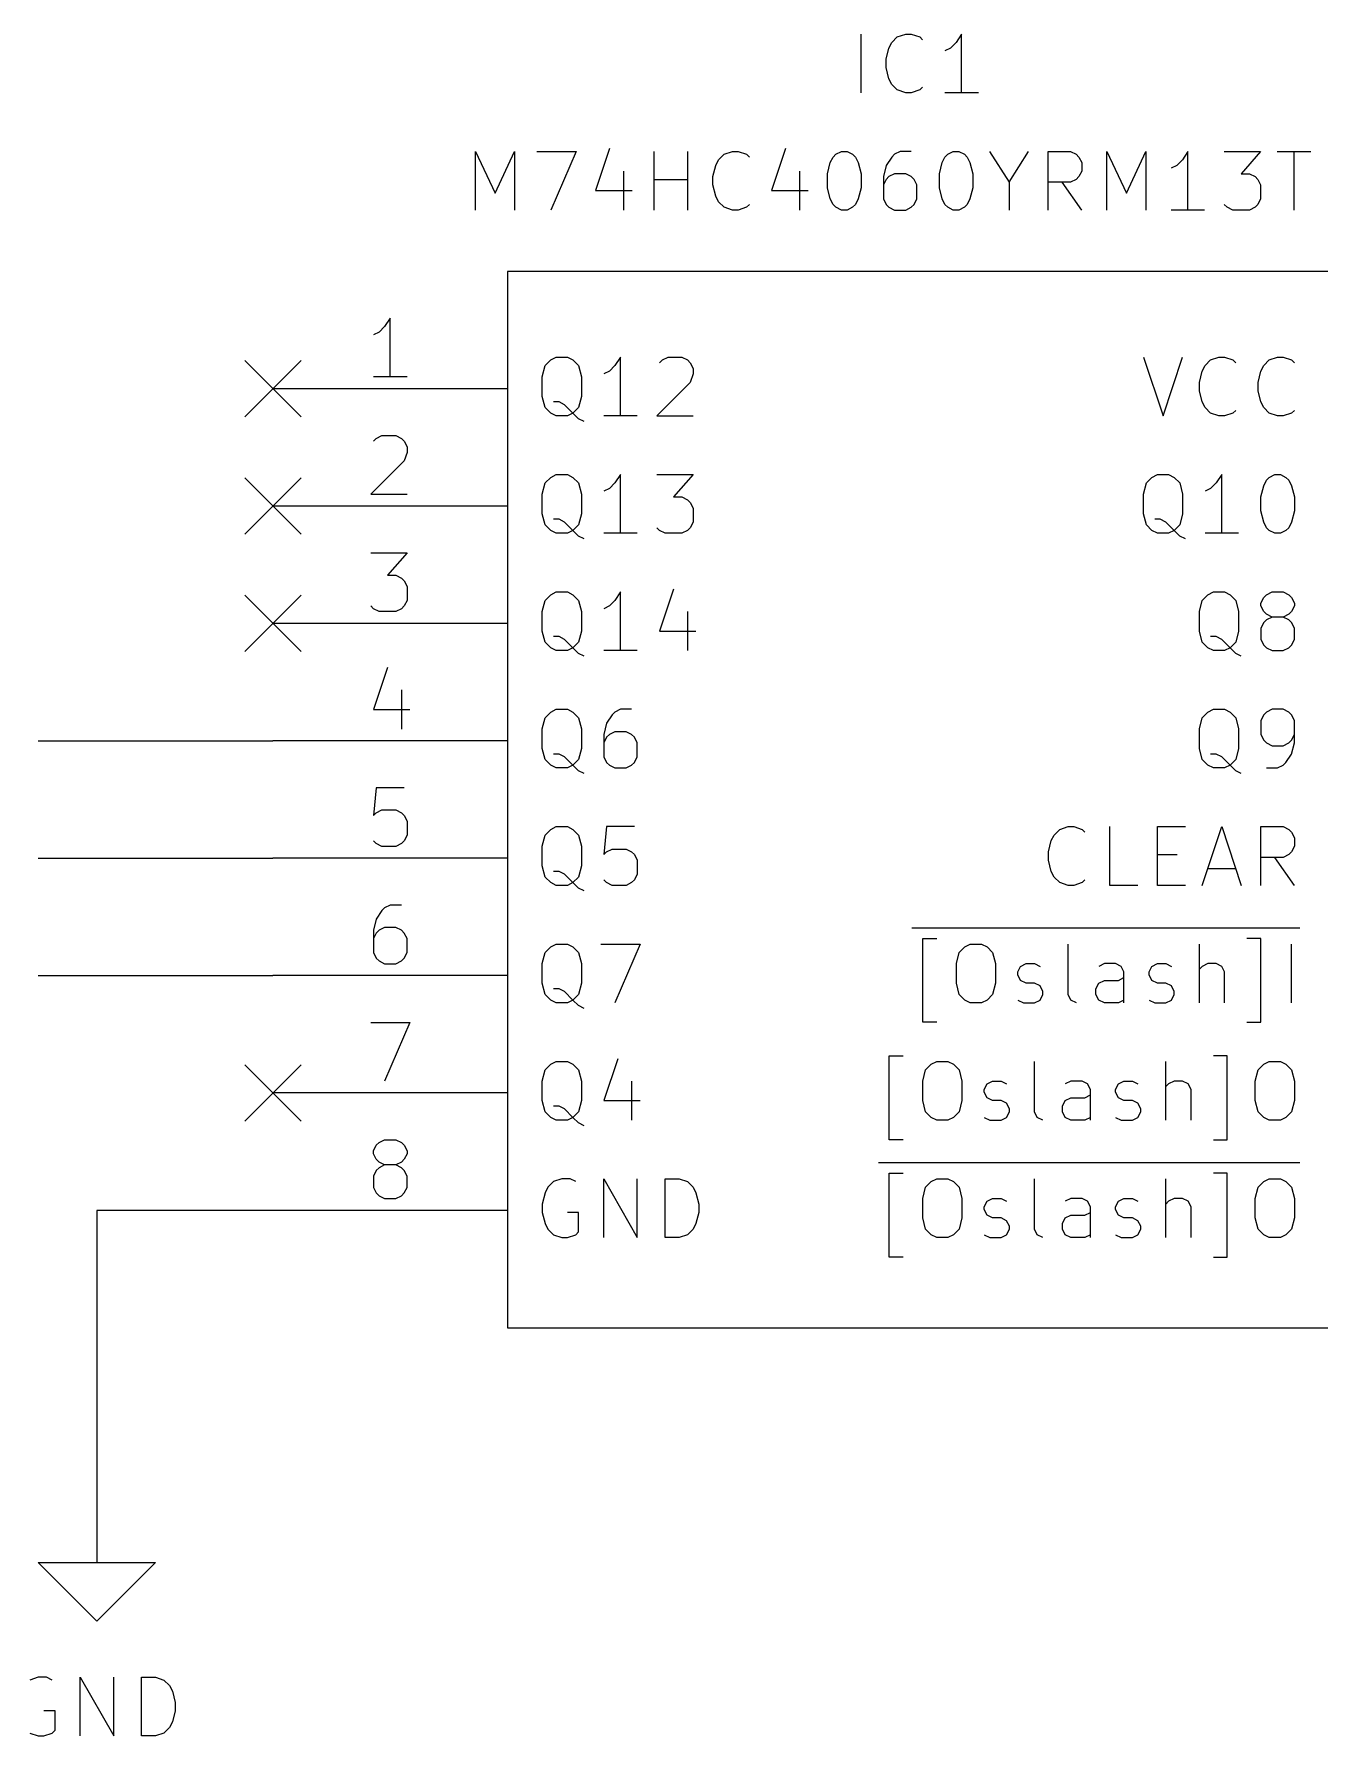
# Model space of a CAD drawing. Extents: x 0.4 to 11.3, y -7.9 to -0.4.
# Drawn here: x 7.696 to 8.792, y -4.698 to -3.248 of the extents above; entities that cross this region are included whole.
import ezdxf

# ---------------------------------------------------------------- set-up
doc = ezdxf.new("R2010")
doc.units = 0
doc.header["$MEASUREMENT"] = 0
for name, color, linetype in [('BLUE2', 5, 'CONTINUOUS'), ('CYAN2', 4, 'CONTINUOUS'), ('GREEN3', 91, 'CONTINUOUS'), ('LYELLOW', 51, 'CONTINUOUS'), ('RED2', 1, 'CONTINUOUS'), ('RED3', 11, 'CONTINUOUS')]:
    doc.layers.add(name, color=color, linetype=linetype)

msp = doc.modelspace()

# ---------------------------------------------------------------- linework, layer by layer
at = {"layer": 'BLUE2', "linetype": 'CONTINUOUS'}
for p, q in [((7.876, -3.526), (7.924, -3.574)), ((7.924, -3.526), (7.876, -3.574)), ((7.876, -3.626), (7.924, -3.674)), ((7.924, -3.626), (7.876, -3.674)), ((7.876, -3.726), (7.924, -3.774)), ((7.924, -3.726), (7.876, -3.774)), ((7.876, -4.126), (7.924, -4.174)), ((7.924, -4.126), (7.876, -4.174))]:
    msp.add_line(p, q, dxfattribs=at)
at = {"layer": 'CYAN2', "linetype": 'CONTINUOUS'}
for p, q in [((8.4012, -3.2978), (8.4012, -3.2478)), ((8.4321, -3.2502), (8.4393, -3.2478)), ((8.4393, -3.2478), (8.444, -3.2478)), ((8.444, -3.2478), (8.4512, -3.2502)), ((8.4869, -3.2478), (8.4821, -3.2549)), ((8.4869, -3.2978), (8.4869, -3.2478)), ((8.4226, -3.2692), (8.425, -3.2597)), ((8.425, -3.2597), (8.4274, -3.2549)), ((8.4274, -3.2549), (8.4321, -3.2502)), ((8.4512, -3.2502), (8.4536, -3.2526)), ((8.4774, -3.2597), (8.4726, -3.2621)), ((8.4821, -3.2549), (8.4774, -3.2597)), ((8.4226, -3.2764), (8.4226, -3.2692)), ((8.425, -3.2859), (8.4226, -3.2764)), ((8.4274, -3.2907), (8.425, -3.2859)), ((8.4321, -3.2954), (8.4274, -3.2907)), ((8.4393, -3.2978), (8.4321, -3.2954)), ((8.444, -3.2978), (8.4393, -3.2978)), ((8.4512, -3.2954), (8.444, -3.2978)), ((8.4536, -3.293), (8.4512, -3.2954)), ((8.5012, -3.2978), (8.4726, -3.2978)), ((8.0726, -3.3978), (8.0726, -3.3478)), ((8.0726, -3.3478), (8.0893, -3.3835)), ((8.0893, -3.3835), (8.106, -3.3478)), ((8.106, -3.3478), (8.106, -3.3978)), ((8.125, -3.3478), (8.1583, -3.3478)), ((8.1583, -3.3478), (8.1369, -3.3978)), ((8.1869, -3.3454), (8.175, -3.3811)), ((8.225, -3.3978), (8.225, -3.3478)), ((8.2536, -3.3978), (8.2536, -3.3478)), ((8.2845, -3.3502), (8.2917, -3.3478)), ((8.2917, -3.3478), (8.2964, -3.3478)), ((8.2964, -3.3478), (8.3036, -3.3502)), ((8.3369, -3.3454), (8.325, -3.3811)), ((8.3798, -3.3502), (8.3845, -3.3478)), ((8.3845, -3.3478), (8.3893, -3.3478)), ((8.3893, -3.3478), (8.394, -3.3502)), ((8.4345, -3.3478), (8.4298, -3.3502)), ((8.444, -3.3478), (8.4345, -3.3478)), ((8.475, -3.3502), (8.4798, -3.3478)), ((8.4798, -3.3478), (8.4845, -3.3478)), ((8.4845, -3.3478), (8.4893, -3.3502)), ((8.5107, -3.3478), (8.5274, -3.374)), ((8.5274, -3.374), (8.544, -3.3478)), ((8.5607, -3.3978), (8.5607, -3.3478)), ((8.5607, -3.3478), (8.5798, -3.3478)), ((8.5798, -3.3478), (8.5845, -3.3502)), ((8.6107, -3.3978), (8.6107, -3.3478)), ((8.6107, -3.3478), (8.6274, -3.3835)), ((8.6274, -3.3835), (8.644, -3.3478)), ((8.644, -3.3478), (8.644, -3.3978)), ((8.6798, -3.3478), (8.675, -3.3549)), ((8.6798, -3.3978), (8.6798, -3.3478)), ((8.7107, -3.3478), (8.7417, -3.3478)), ((8.7417, -3.3478), (8.725, -3.3669)), ((8.7559, -3.3478), (8.7845, -3.3478)), ((8.7702, -3.3978), (8.7702, -3.3478)), ((8.275, -3.3692), (8.2774, -3.3597)), ((8.2774, -3.3597), (8.2798, -3.3549)), ((8.2798, -3.3549), (8.2845, -3.3502)), ((8.3036, -3.3502), (8.306, -3.3526)), ((8.3726, -3.3669), (8.375, -3.3573)), ((8.375, -3.3573), (8.3774, -3.3526)), ((8.3774, -3.3526), (8.3798, -3.3502)), ((8.394, -3.3502), (8.3964, -3.3526)), ((8.3964, -3.3526), (8.3988, -3.3573)), ((8.3988, -3.3573), (8.4012, -3.3669)), ((8.4226, -3.3597), (8.4202, -3.3692)), ((8.4274, -3.3526), (8.4226, -3.3597)), ((8.4298, -3.3502), (8.4274, -3.3526)), ((8.4679, -3.3669), (8.4702, -3.3573)), ((8.4702, -3.3573), (8.4726, -3.3526)), ((8.4726, -3.3526), (8.475, -3.3502)), ((8.4893, -3.3502), (8.4917, -3.3526)), ((8.4917, -3.3526), (8.494, -3.3573)), ((8.494, -3.3573), (8.4964, -3.3669)), ((8.5845, -3.3502), (8.5869, -3.3526)), ((8.5869, -3.3526), (8.5893, -3.3573)), ((8.5893, -3.3573), (8.5893, -3.3645)), ((8.6702, -3.3597), (8.6655, -3.3621)), ((8.675, -3.3549), (8.6702, -3.3597)), ((8.1988, -3.3645), (8.1988, -3.3978)), ((8.225, -3.3716), (8.2536, -3.3716)), ((8.275, -3.3764), (8.275, -3.3692)), ((8.2774, -3.3859), (8.275, -3.3764)), ((8.3488, -3.3645), (8.3488, -3.3978)), ((8.3726, -3.3788), (8.3726, -3.3669)), ((8.4012, -3.3669), (8.4012, -3.3788)), ((8.4202, -3.3692), (8.4202, -3.3883)), ((8.4226, -3.3716), (8.4202, -3.3764)), ((8.425, -3.3692), (8.4226, -3.3716)), ((8.4298, -3.3669), (8.425, -3.3692)), ((8.4393, -3.3669), (8.4298, -3.3669)), ((8.444, -3.3692), (8.4393, -3.3669)), ((8.4464, -3.3716), (8.444, -3.3692)), ((8.4488, -3.3764), (8.4464, -3.3716)), ((8.4488, -3.3883), (8.4488, -3.3764)), ((8.4679, -3.3788), (8.4679, -3.3669)), ((8.4964, -3.3669), (8.4964, -3.3788)), ((8.5274, -3.374), (8.5274, -3.3978)), ((8.5798, -3.374), (8.5607, -3.374)), ((8.5893, -3.3978), (8.5726, -3.374)), ((8.5845, -3.3716), (8.5798, -3.374)), ((8.5869, -3.3692), (8.5845, -3.3716)), ((8.5893, -3.3645), (8.5869, -3.3692)), ((8.725, -3.3669), (8.7321, -3.3669)), ((8.7321, -3.3669), (8.7369, -3.3692)), ((8.7369, -3.3692), (8.7393, -3.3716)), ((8.7393, -3.3716), (8.7417, -3.3764)), ((8.7417, -3.3764), (8.7417, -3.3883)), ((8.175, -3.3811), (8.206, -3.3811)), ((8.2798, -3.3907), (8.2774, -3.3859)), ((8.2845, -3.3954), (8.2798, -3.3907)), ((8.325, -3.3811), (8.356, -3.3811)), ((8.375, -3.3883), (8.3726, -3.3788)), ((8.3774, -3.393), (8.375, -3.3883)), ((8.3988, -3.3883), (8.3964, -3.393)), ((8.4012, -3.3788), (8.3988, -3.3883)), ((8.4202, -3.3883), (8.4226, -3.393)), ((8.4464, -3.393), (8.4488, -3.3883)), ((8.4702, -3.3883), (8.4679, -3.3788)), ((8.4726, -3.393), (8.4702, -3.3883)), ((8.494, -3.3883), (8.4917, -3.393)), ((8.4964, -3.3788), (8.494, -3.3883)), ((8.7417, -3.3883), (8.7393, -3.393)), ((8.2917, -3.3978), (8.2845, -3.3954)), ((8.2964, -3.3978), (8.2917, -3.3978)), ((8.3036, -3.3954), (8.2964, -3.3978)), ((8.306, -3.393), (8.3036, -3.3954)), ((8.3798, -3.3954), (8.3774, -3.393)), ((8.3845, -3.3978), (8.3798, -3.3954)), ((8.3893, -3.3978), (8.3845, -3.3978)), ((8.394, -3.3954), (8.3893, -3.3978)), ((8.3964, -3.393), (8.394, -3.3954)), ((8.4226, -3.393), (8.425, -3.3954)), ((8.425, -3.3954), (8.4298, -3.3978)), ((8.4298, -3.3978), (8.4393, -3.3978)), ((8.4393, -3.3978), (8.444, -3.3954)), ((8.444, -3.3954), (8.4464, -3.393)), ((8.475, -3.3954), (8.4726, -3.393)), ((8.4798, -3.3978), (8.475, -3.3954)), ((8.4845, -3.3978), (8.4798, -3.3978)), ((8.4893, -3.3954), (8.4845, -3.3978)), ((8.4917, -3.393), (8.4893, -3.3954)), ((8.694, -3.3978), (8.6655, -3.3978)), ((8.7131, -3.3954), (8.7107, -3.393)), ((8.7179, -3.3978), (8.7131, -3.3954)), ((8.7321, -3.3978), (8.7179, -3.3978)), ((8.7369, -3.3954), (8.7321, -3.3978)), ((8.7393, -3.393), (8.7369, -3.3954)), ((8.1367, -3.5255), (8.1414, -3.5231)), ((8.1414, -3.5231), (8.1509, -3.5231)), ((8.1509, -3.5231), (8.1557, -3.5255)), ((8.1962, -3.5231), (8.1914, -3.5303)), ((8.1962, -3.5731), (8.1962, -3.5231)), ((8.2319, -3.5255), (8.2367, -3.5231)), ((8.2367, -3.5231), (8.2486, -3.5231)), ((8.2486, -3.5231), (8.2533, -3.5255)), ((8.6419, -3.5231), (8.6586, -3.5731)), ((8.6586, -3.5731), (8.6752, -3.5231)), ((8.699, -3.5255), (8.7062, -3.5231)), ((8.7062, -3.5231), (8.7109, -3.5231)), ((8.7109, -3.5231), (8.7181, -3.5255)), ((8.749, -3.5255), (8.7562, -3.5231)), ((8.7562, -3.5231), (8.7609, -3.5231)), ((8.7609, -3.5231), (8.7681, -3.5255)), ((8.1295, -3.5398), (8.1319, -3.5303)), ((8.1319, -3.5303), (8.1367, -3.5255)), ((8.1557, -3.5255), (8.1605, -3.5303)), ((8.1605, -3.5303), (8.1629, -3.5398)), ((8.1867, -3.535), (8.1819, -3.5374)), ((8.1914, -3.5303), (8.1867, -3.535)), ((8.2295, -3.5279), (8.2319, -3.5255)), ((8.2533, -3.5255), (8.2557, -3.5279)), ((8.2557, -3.5279), (8.2581, -3.5327)), ((8.2581, -3.5374), (8.2557, -3.5446)), ((8.2581, -3.5327), (8.2581, -3.5374)), ((8.6895, -3.5446), (8.6919, -3.535)), ((8.6919, -3.535), (8.6943, -3.5303)), ((8.6943, -3.5303), (8.699, -3.5255)), ((8.7181, -3.5255), (8.7205, -3.5279)), ((8.7395, -3.5446), (8.7419, -3.535)), ((8.7419, -3.535), (8.7443, -3.5303)), ((8.7443, -3.5303), (8.749, -3.5255)), ((8.7681, -3.5255), (8.7705, -3.5279)), ((8.1295, -3.5565), (8.1295, -3.5398)), ((8.1629, -3.5398), (8.1629, -3.5565)), ((8.2557, -3.5446), (8.2271, -3.5731)), ((8.6895, -3.5517), (8.6895, -3.5446)), ((8.6919, -3.5612), (8.6895, -3.5517)), ((8.7395, -3.5517), (8.7395, -3.5446)), ((8.7419, -3.5612), (8.7395, -3.5517)), ((8.1319, -3.566), (8.1295, -3.5565)), ((8.1367, -3.5708), (8.1319, -3.566)), ((8.1438, -3.5612), (8.139, -3.5612)), ((8.1486, -3.5636), (8.1438, -3.5612)), ((8.1557, -3.5708), (8.1486, -3.5636)), ((8.1605, -3.566), (8.1557, -3.5708)), ((8.1629, -3.5565), (8.1605, -3.566)), ((8.6943, -3.566), (8.6919, -3.5612)), ((8.699, -3.5708), (8.6943, -3.566)), ((8.7443, -3.566), (8.7419, -3.5612)), ((8.749, -3.5708), (8.7443, -3.566)), ((8.1414, -3.5731), (8.1367, -3.5708)), ((8.1509, -3.5731), (8.1414, -3.5731)), ((8.1557, -3.5708), (8.1509, -3.5731)), ((8.1605, -3.5755), (8.1557, -3.5708)), ((8.1652, -3.5779), (8.1605, -3.5755)), ((8.2105, -3.5731), (8.1819, -3.5731)), ((8.2271, -3.5731), (8.2581, -3.5731)), ((8.7062, -3.5731), (8.699, -3.5708)), ((8.7109, -3.5731), (8.7062, -3.5731)), ((8.7181, -3.5708), (8.7109, -3.5731)), ((8.7205, -3.5684), (8.7181, -3.5708)), ((8.7562, -3.5731), (8.749, -3.5708)), ((8.7609, -3.5731), (8.7562, -3.5731)), ((8.7681, -3.5708), (8.7609, -3.5731)), ((8.7705, -3.5684), (8.7681, -3.5708)), ((8.1367, -3.6255), (8.1414, -3.6231)), ((8.1414, -3.6231), (8.1509, -3.6231)), ((8.1509, -3.6231), (8.1557, -3.6255)), ((8.1962, -3.6231), (8.1914, -3.6303)), ((8.1962, -3.6731), (8.1962, -3.6231)), ((8.2271, -3.6231), (8.2581, -3.6231)), ((8.2581, -3.6231), (8.2414, -3.6422)), ((8.649, -3.6255), (8.6538, -3.6231)), ((8.6538, -3.6231), (8.6633, -3.6231)), ((8.6633, -3.6231), (8.6681, -3.6255)), ((8.7086, -3.6231), (8.7038, -3.6303)), ((8.7086, -3.6731), (8.7086, -3.6231)), ((8.749, -3.6255), (8.7538, -3.6231)), ((8.7538, -3.6231), (8.7586, -3.6231)), ((8.7586, -3.6231), (8.7633, -3.6255)), ((8.1295, -3.6398), (8.1319, -3.6303)), ((8.1319, -3.6303), (8.1367, -3.6255)), ((8.1557, -3.6255), (8.1605, -3.6303)), ((8.1605, -3.6303), (8.1629, -3.6398)), ((8.1867, -3.635), (8.1819, -3.6374)), ((8.1914, -3.6303), (8.1867, -3.635)), ((8.6419, -3.6398), (8.6443, -3.6303)), ((8.6443, -3.6303), (8.649, -3.6255)), ((8.6681, -3.6255), (8.6729, -3.6303)), ((8.6729, -3.6303), (8.6752, -3.6398)), ((8.699, -3.635), (8.6943, -3.6374)), ((8.7038, -3.6303), (8.699, -3.635)), ((8.7419, -3.6422), (8.7443, -3.6327)), ((8.7443, -3.6327), (8.7467, -3.6279)), ((8.7467, -3.6279), (8.749, -3.6255)), ((8.7633, -3.6255), (8.7657, -3.6279)), ((8.7657, -3.6279), (8.7681, -3.6327)), ((8.7681, -3.6327), (8.7705, -3.6422)), ((8.1295, -3.6565), (8.1295, -3.6398)), ((8.1629, -3.6398), (8.1629, -3.6565)), ((8.2414, -3.6422), (8.2486, -3.6422)), ((8.2486, -3.6422), (8.2533, -3.6446)), ((8.2533, -3.6446), (8.2557, -3.6469)), ((8.2557, -3.6469), (8.2581, -3.6517)), ((8.2581, -3.6517), (8.2581, -3.6636)), ((8.6419, -3.6565), (8.6419, -3.6398)), ((8.6752, -3.6398), (8.6752, -3.6565)), ((8.7419, -3.6541), (8.7419, -3.6422)), ((8.7705, -3.6422), (8.7705, -3.6541)), ((8.1319, -3.666), (8.1295, -3.6565)), ((8.1367, -3.6708), (8.1319, -3.666)), ((8.1438, -3.6612), (8.139, -3.6612)), ((8.1486, -3.6636), (8.1438, -3.6612)), ((8.1557, -3.6708), (8.1486, -3.6636)), ((8.1605, -3.666), (8.1557, -3.6708)), ((8.1629, -3.6565), (8.1605, -3.666)), ((8.2295, -3.6708), (8.2271, -3.6684)), ((8.2557, -3.6684), (8.2533, -3.6708)), ((8.2581, -3.6636), (8.2557, -3.6684)), ((8.6443, -3.666), (8.6419, -3.6565)), ((8.649, -3.6708), (8.6443, -3.666)), ((8.6562, -3.6612), (8.6514, -3.6612)), ((8.661, -3.6636), (8.6562, -3.6612)), ((8.6681, -3.6708), (8.661, -3.6636)), ((8.6729, -3.666), (8.6681, -3.6708)), ((8.6752, -3.6565), (8.6729, -3.666)), ((8.7443, -3.6636), (8.7419, -3.6541)), ((8.7467, -3.6684), (8.7443, -3.6636)), ((8.749, -3.6708), (8.7467, -3.6684)), ((8.7657, -3.6684), (8.7633, -3.6708)), ((8.7681, -3.6636), (8.7657, -3.6684)), ((8.7705, -3.6541), (8.7681, -3.6636)), ((8.1414, -3.6731), (8.1367, -3.6708)), ((8.1509, -3.6731), (8.1414, -3.6731)), ((8.1557, -3.6708), (8.1509, -3.6731)), ((8.1605, -3.6755), (8.1557, -3.6708)), ((8.1652, -3.6779), (8.1605, -3.6755)), ((8.2105, -3.6731), (8.1819, -3.6731)), ((8.2343, -3.6731), (8.2295, -3.6708)), ((8.2486, -3.6731), (8.2343, -3.6731)), ((8.2533, -3.6708), (8.2486, -3.6731)), ((8.6538, -3.6731), (8.649, -3.6708)), ((8.6633, -3.6731), (8.6538, -3.6731)), ((8.6681, -3.6708), (8.6633, -3.6731)), ((8.6729, -3.6755), (8.6681, -3.6708)), ((8.6776, -3.6779), (8.6729, -3.6755)), ((8.7229, -3.6731), (8.6943, -3.6731)), ((8.7538, -3.6731), (8.749, -3.6708)), ((8.7586, -3.6731), (8.7538, -3.6731)), ((8.7633, -3.6708), (8.7586, -3.6731)), ((8.1319, -3.7303), (8.1367, -3.7255)), ((8.1367, -3.7255), (8.1414, -3.7231)), ((8.1414, -3.7231), (8.1509, -3.7231)), ((8.1509, -3.7231), (8.1557, -3.7255)), ((8.1557, -3.7255), (8.1605, -3.7303)), ((8.1962, -3.7231), (8.1914, -3.7303)), ((8.1962, -3.7731), (8.1962, -3.7231)), ((8.2414, -3.7208), (8.2295, -3.7565)), ((8.6919, -3.7303), (8.6967, -3.7255)), ((8.6967, -3.7255), (8.7014, -3.7231)), ((8.7014, -3.7231), (8.7109, -3.7231)), ((8.7109, -3.7231), (8.7157, -3.7255)), ((8.7157, -3.7255), (8.7205, -3.7303)), ((8.7443, -3.7279), (8.7467, -3.7255)), ((8.7467, -3.7255), (8.7514, -3.7231)), ((8.7514, -3.7231), (8.761, -3.7231)), ((8.761, -3.7231), (8.7657, -3.7255)), ((8.7657, -3.7255), (8.7681, -3.7279)), ((8.1295, -3.7398), (8.1319, -3.7303)), ((8.1295, -3.7565), (8.1295, -3.7398)), ((8.1605, -3.7303), (8.1629, -3.7398)), ((8.1629, -3.7398), (8.1629, -3.7565)), ((8.1867, -3.735), (8.1819, -3.7374)), ((8.1914, -3.7303), (8.1867, -3.735)), ((8.2533, -3.7398), (8.2533, -3.7731)), ((8.6895, -3.7398), (8.6919, -3.7303)), ((8.6895, -3.7565), (8.6895, -3.7398)), ((8.7205, -3.7303), (8.7229, -3.7398)), ((8.7229, -3.7398), (8.7229, -3.7565)), ((8.7419, -3.7327), (8.7443, -3.7279)), ((8.7419, -3.735), (8.7419, -3.7327)), ((8.7443, -3.7398), (8.7419, -3.735)), ((8.7467, -3.7422), (8.7443, -3.7398)), ((8.7681, -3.7398), (8.7657, -3.7422)), ((8.7681, -3.7279), (8.7705, -3.7327)), ((8.7705, -3.735), (8.7681, -3.7398)), ((8.7705, -3.7327), (8.7705, -3.735)), ((8.7443, -3.7493), (8.7419, -3.7541)), ((8.7419, -3.7541), (8.7419, -3.7636)), ((8.7467, -3.7469), (8.7443, -3.7493)), ((8.7514, -3.7446), (8.7467, -3.7422)), ((8.7514, -3.7446), (8.7467, -3.7469)), ((8.761, -3.7446), (8.7514, -3.7446)), ((8.7657, -3.7422), (8.761, -3.7446)), ((8.7657, -3.7469), (8.761, -3.7446)), ((8.7681, -3.7493), (8.7657, -3.7469)), ((8.7705, -3.7541), (8.7681, -3.7493)), ((8.7705, -3.7636), (8.7705, -3.7541)), ((8.1319, -3.766), (8.1295, -3.7565)), ((8.1367, -3.7708), (8.1319, -3.766)), ((8.1438, -3.7612), (8.139, -3.7612)), ((8.1486, -3.7636), (8.1438, -3.7612)), ((8.1557, -3.7708), (8.1486, -3.7636)), ((8.1605, -3.766), (8.1557, -3.7708)), ((8.1629, -3.7565), (8.1605, -3.766)), ((8.2295, -3.7565), (8.2605, -3.7565)), ((8.6919, -3.766), (8.6895, -3.7565)), ((8.6967, -3.7708), (8.6919, -3.766)), ((8.7038, -3.7612), (8.699, -3.7612)), ((8.7086, -3.7636), (8.7038, -3.7612)), ((8.7157, -3.7708), (8.7086, -3.7636)), ((8.7205, -3.766), (8.7157, -3.7708)), ((8.7229, -3.7565), (8.7205, -3.766)), ((8.7419, -3.7636), (8.7443, -3.7684)), ((8.7443, -3.7684), (8.7467, -3.7708)), ((8.7657, -3.7708), (8.7681, -3.7684)), ((8.7681, -3.7684), (8.7705, -3.7636)), ((8.1414, -3.7731), (8.1367, -3.7708)), ((8.1509, -3.7731), (8.1414, -3.7731)), ((8.1557, -3.7708), (8.1509, -3.7731)), ((8.1605, -3.7755), (8.1557, -3.7708)), ((8.1652, -3.7779), (8.1605, -3.7755)), ((8.2105, -3.7731), (8.1819, -3.7731)), ((8.7014, -3.7731), (8.6967, -3.7708)), ((8.7109, -3.7731), (8.7014, -3.7731)), ((8.7157, -3.7708), (8.7109, -3.7731)), ((8.7205, -3.7755), (8.7157, -3.7708)), ((8.7252, -3.7779), (8.7205, -3.7755)), ((8.7467, -3.7708), (8.7514, -3.7731)), ((8.7514, -3.7731), (8.761, -3.7731)), ((8.761, -3.7731), (8.7657, -3.7708)), ((8.1319, -3.8303), (8.1367, -3.8255)), ((8.1367, -3.8255), (8.1414, -3.8231)), ((8.1414, -3.8231), (8.1509, -3.8231)), ((8.1509, -3.8231), (8.1557, -3.8255)), ((8.1557, -3.8255), (8.1605, -3.8303)), ((8.189, -3.8279), (8.1843, -3.835)), ((8.1914, -3.8255), (8.189, -3.8279)), ((8.1962, -3.8231), (8.1914, -3.8255)), ((8.2057, -3.8231), (8.1962, -3.8231)), ((8.6919, -3.8303), (8.6967, -3.8255)), ((8.6967, -3.8255), (8.7014, -3.8231)), ((8.7014, -3.8231), (8.7109, -3.8231)), ((8.7109, -3.8231), (8.7157, -3.8255)), ((8.7157, -3.8255), (8.7205, -3.8303)), ((8.7443, -3.8279), (8.7419, -3.8327)), ((8.7467, -3.8255), (8.7443, -3.8279)), ((8.7514, -3.8231), (8.7467, -3.8255)), ((8.761, -3.8231), (8.7514, -3.8231)), ((8.7657, -3.8255), (8.761, -3.8231)), ((8.7681, -3.8279), (8.7657, -3.8255)), ((8.7705, -3.8327), (8.7681, -3.8279)), ((8.1295, -3.8398), (8.1319, -3.8303)), ((8.1295, -3.8565), (8.1295, -3.8398)), ((8.1605, -3.8303), (8.1629, -3.8398)), ((8.1629, -3.8398), (8.1629, -3.8565)), ((8.1843, -3.835), (8.1819, -3.8446)), ((8.1914, -3.8422), (8.1867, -3.8446)), ((8.201, -3.8422), (8.1914, -3.8422)), ((8.2057, -3.8446), (8.201, -3.8422)), ((8.6895, -3.8398), (8.6919, -3.8303)), ((8.6895, -3.8565), (8.6895, -3.8398)), ((8.7205, -3.8303), (8.7229, -3.8398)), ((8.7229, -3.8398), (8.7229, -3.8565)), ((8.7419, -3.8327), (8.7419, -3.8446)), ((8.7705, -3.8517), (8.7705, -3.8327)), ((8.1319, -3.866), (8.1295, -3.8565)), ((8.1629, -3.8565), (8.1605, -3.866)), ((8.1819, -3.8446), (8.1819, -3.8636)), ((8.1843, -3.8469), (8.1819, -3.8517)), ((8.1867, -3.8446), (8.1843, -3.8469)), ((8.2081, -3.8469), (8.2057, -3.8446)), ((8.2105, -3.8517), (8.2081, -3.8469)), ((8.2105, -3.8636), (8.2105, -3.8517)), ((8.6919, -3.866), (8.6895, -3.8565)), ((8.7229, -3.8565), (8.7205, -3.866)), ((8.7419, -3.8446), (8.7443, -3.8493)), ((8.7443, -3.8493), (8.7467, -3.8517)), ((8.7467, -3.8517), (8.7514, -3.8541)), ((8.7514, -3.8541), (8.761, -3.8541)), ((8.761, -3.8541), (8.7657, -3.8517)), ((8.7657, -3.8517), (8.7681, -3.8493)), ((8.7681, -3.8493), (8.7705, -3.8446)), ((8.7681, -3.8612), (8.7705, -3.8517)), ((8.1367, -3.8708), (8.1319, -3.866)), ((8.1414, -3.8731), (8.1367, -3.8708)), ((8.1438, -3.8612), (8.139, -3.8612)), ((8.1486, -3.8636), (8.1438, -3.8612)), ((8.1557, -3.8708), (8.1486, -3.8636)), ((8.1557, -3.8708), (8.1509, -3.8731)), ((8.1605, -3.866), (8.1557, -3.8708)), ((8.1605, -3.8755), (8.1557, -3.8708)), ((8.1819, -3.8636), (8.1843, -3.8684)), ((8.1843, -3.8684), (8.1867, -3.8708)), ((8.1867, -3.8708), (8.1914, -3.8731)), ((8.201, -3.8731), (8.2057, -3.8708)), ((8.2057, -3.8708), (8.2081, -3.8684)), ((8.2081, -3.8684), (8.2105, -3.8636)), ((8.6967, -3.8708), (8.6919, -3.866)), ((8.7014, -3.8731), (8.6967, -3.8708)), ((8.7038, -3.8612), (8.699, -3.8612)), ((8.7086, -3.8636), (8.7038, -3.8612)), ((8.7157, -3.8708), (8.7086, -3.8636)), ((8.7157, -3.8708), (8.7109, -3.8731)), ((8.7205, -3.866), (8.7157, -3.8708)), ((8.7205, -3.8755), (8.7157, -3.8708)), ((8.7562, -3.8731), (8.761, -3.8708)), ((8.761, -3.8708), (8.7633, -3.8684)), ((8.7633, -3.8684), (8.7681, -3.8612)), ((8.1509, -3.8731), (8.1414, -3.8731)), ((8.1652, -3.8779), (8.1605, -3.8755)), ((8.1914, -3.8731), (8.201, -3.8731)), ((8.7109, -3.8731), (8.7014, -3.8731)), ((8.7252, -3.8779), (8.7205, -3.8755)), ((8.7467, -3.8731), (8.7562, -3.8731)), ((8.1319, -3.9303), (8.1367, -3.9255)), ((8.1367, -3.9255), (8.1414, -3.9231)), ((8.1414, -3.9231), (8.1509, -3.9231)), ((8.1509, -3.9231), (8.1557, -3.9255)), ((8.1557, -3.9255), (8.1605, -3.9303)), ((8.1843, -3.9231), (8.1819, -3.9469)), ((8.2081, -3.9231), (8.1843, -3.9231)), ((8.5657, -3.9303), (8.5705, -3.9255)), ((8.5705, -3.9255), (8.5776, -3.9231)), ((8.5776, -3.9231), (8.5824, -3.9231)), ((8.5824, -3.9231), (8.5895, -3.9255)), ((8.5895, -3.9255), (8.5919, -3.9279)), ((8.6133, -3.9731), (8.6133, -3.9231)), ((8.6538, -3.9731), (8.6538, -3.9231)), ((8.6538, -3.9231), (8.6776, -3.9231)), ((8.6919, -3.9731), (8.7086, -3.9231)), ((8.7086, -3.9231), (8.7252, -3.9731)), ((8.7419, -3.9731), (8.7419, -3.9231)), ((8.7419, -3.9231), (8.7609, -3.9231)), ((8.7609, -3.9231), (8.7657, -3.9255)), ((8.7657, -3.9255), (8.7681, -3.9279)), ((8.7681, -3.9279), (8.7705, -3.9327)), ((8.1295, -3.9398), (8.1319, -3.9303)), ((8.1295, -3.9565), (8.1295, -3.9398)), ((8.1605, -3.9303), (8.1629, -3.9398)), ((8.1629, -3.9398), (8.1629, -3.9565)), ((8.1843, -3.9446), (8.189, -3.9422)), ((8.189, -3.9422), (8.201, -3.9422)), ((8.201, -3.9422), (8.2057, -3.9446)), ((8.561, -3.9446), (8.5633, -3.935)), ((8.5633, -3.935), (8.5657, -3.9303)), ((8.7705, -3.9398), (8.7681, -3.9446)), ((8.7705, -3.9327), (8.7705, -3.9398)), ((8.1319, -3.966), (8.1295, -3.9565)), ((8.1629, -3.9565), (8.1605, -3.966)), ((8.1819, -3.9469), (8.1843, -3.9446)), ((8.2057, -3.9446), (8.2081, -3.9469)), ((8.2081, -3.9469), (8.2105, -3.9517)), ((8.2105, -3.9517), (8.2105, -3.9636)), ((8.561, -3.9517), (8.561, -3.9446)), ((8.5633, -3.9612), (8.561, -3.9517)), ((8.6538, -3.9469), (8.6705, -3.9469)), ((8.7609, -3.9493), (8.7419, -3.9493)), ((8.7705, -3.9731), (8.7538, -3.9493)), ((8.7657, -3.9469), (8.7609, -3.9493)), ((8.7681, -3.9446), (8.7657, -3.9469)), ((8.1367, -3.9708), (8.1319, -3.966)), ((8.1414, -3.9731), (8.1367, -3.9708)), ((8.1438, -3.9612), (8.139, -3.9612)), ((8.1486, -3.9636), (8.1438, -3.9612)), ((8.1557, -3.9708), (8.1486, -3.9636)), ((8.1557, -3.9708), (8.1509, -3.9731)), ((8.1605, -3.966), (8.1557, -3.9708)), ((8.1605, -3.9755), (8.1557, -3.9708)), ((8.1843, -3.9708), (8.1819, -3.9684)), ((8.189, -3.9731), (8.1843, -3.9708)), ((8.2057, -3.9708), (8.201, -3.9731)), ((8.2081, -3.9684), (8.2057, -3.9708)), ((8.2105, -3.9636), (8.2081, -3.9684)), ((8.5657, -3.966), (8.5633, -3.9612)), ((8.5705, -3.9708), (8.5657, -3.966)), ((8.5776, -3.9731), (8.5705, -3.9708)), ((8.5895, -3.9708), (8.5824, -3.9731)), ((8.5919, -3.9684), (8.5895, -3.9708)), ((8.6967, -3.9588), (8.7205, -3.9588)), ((8.1509, -3.9731), (8.1414, -3.9731)), ((8.1652, -3.9779), (8.1605, -3.9755)), ((8.201, -3.9731), (8.189, -3.9731)), ((8.5824, -3.9731), (8.5776, -3.9731)), ((8.6371, -3.9731), (8.6133, -3.9731)), ((8.6776, -3.9731), (8.6538, -3.9731)), ((8.4445, -4.0093), (8.775, -4.0093)), ((8.1295, -4.0398), (8.1319, -4.0303)), ((8.1319, -4.0303), (8.1367, -4.0255)), ((8.1367, -4.0255), (8.1414, -4.0231)), ((8.1414, -4.0231), (8.1509, -4.0231)), ((8.1509, -4.0231), (8.1557, -4.0255)), ((8.1557, -4.0255), (8.1605, -4.0303)), ((8.1605, -4.0303), (8.1629, -4.0398)), ((8.1795, -4.0231), (8.2129, -4.0231)), ((8.2129, -4.0231), (8.1914, -4.0731)), ((8.4538, -4.0898), (8.4538, -4.0184)), ((8.4538, -4.0184), (8.4657, -4.0184)), ((8.4824, -4.0398), (8.4848, -4.0303)), ((8.4848, -4.0303), (8.4895, -4.0255)), ((8.4895, -4.0255), (8.4943, -4.0231)), ((8.4943, -4.0231), (8.5038, -4.0231)), ((8.5038, -4.0231), (8.5086, -4.0255)), ((8.5086, -4.0255), (8.5133, -4.0303)), ((8.5133, -4.0303), (8.5157, -4.0398)), ((8.5776, -4.066), (8.5776, -4.0231)), ((8.6895, -4.0731), (8.6895, -4.0231)), ((8.7419, -4.0184), (8.73, -4.0184)), ((8.7419, -4.0898), (8.7419, -4.0184)), ((8.7681, -4.0731), (8.7681, -4.0231)), ((8.1295, -4.0565), (8.1295, -4.0398)), ((8.1629, -4.0398), (8.1629, -4.0565)), ((8.4824, -4.0565), (8.4824, -4.0398)), ((8.5157, -4.0398), (8.5157, -4.0565)), ((8.5348, -4.0469), (8.5371, -4.0422)), ((8.5371, -4.0422), (8.5419, -4.0398)), ((8.5419, -4.0398), (8.549, -4.0398)), ((8.549, -4.0398), (8.5538, -4.0422)), ((8.6086, -4.0398), (8.6038, -4.0422)), ((8.6181, -4.0398), (8.6086, -4.0398)), ((8.6229, -4.0422), (8.6181, -4.0398)), ((8.6252, -4.0469), (8.6229, -4.0422)), ((8.6467, -4.0469), (8.649, -4.0422)), ((8.649, -4.0422), (8.6538, -4.0398)), ((8.6538, -4.0398), (8.6609, -4.0398)), ((8.6609, -4.0398), (8.6657, -4.0422)), ((8.6919, -4.0422), (8.6895, -4.0446)), ((8.6967, -4.0398), (8.6919, -4.0422)), ((8.7038, -4.0398), (8.6967, -4.0398)), ((8.7086, -4.0422), (8.7038, -4.0398)), ((8.7109, -4.0469), (8.7086, -4.0422)), ((8.1319, -4.066), (8.1295, -4.0565)), ((8.1629, -4.0565), (8.1605, -4.066)), ((8.4848, -4.066), (8.4824, -4.0565)), ((8.5157, -4.0565), (8.5133, -4.066)), ((8.5348, -4.0493), (8.5348, -4.0469)), ((8.5371, -4.0541), (8.5348, -4.0493)), ((8.5419, -4.0565), (8.5371, -4.0541)), ((8.549, -4.0565), (8.5419, -4.0565)), ((8.5538, -4.0588), (8.549, -4.0565)), ((8.5562, -4.0636), (8.5538, -4.0588)), ((8.6014, -4.0612), (8.6038, -4.0565)), ((8.6038, -4.0565), (8.6086, -4.0541)), ((8.6086, -4.0541), (8.6205, -4.0541)), ((8.6205, -4.0541), (8.6252, -4.0517)), ((8.6252, -4.0731), (8.6252, -4.0469)), ((8.6467, -4.0493), (8.6467, -4.0469)), ((8.649, -4.0541), (8.6467, -4.0493)), ((8.6538, -4.0565), (8.649, -4.0541)), ((8.6609, -4.0565), (8.6538, -4.0565)), ((8.6657, -4.0588), (8.6609, -4.0565)), ((8.6681, -4.0636), (8.6657, -4.0588)), ((8.7109, -4.0731), (8.7109, -4.0469)), ((8.1367, -4.0708), (8.1319, -4.066)), ((8.1414, -4.0731), (8.1367, -4.0708)), ((8.1438, -4.0612), (8.139, -4.0612)), ((8.1509, -4.0731), (8.1414, -4.0731)), ((8.1486, -4.0636), (8.1438, -4.0612)), ((8.1557, -4.0708), (8.1486, -4.0636)), ((8.1557, -4.0708), (8.1509, -4.0731)), ((8.1605, -4.066), (8.1557, -4.0708)), ((8.1605, -4.0755), (8.1557, -4.0708)), ((8.4895, -4.0708), (8.4848, -4.066)), ((8.4943, -4.0731), (8.4895, -4.0708)), ((8.5038, -4.0731), (8.4943, -4.0731)), ((8.5086, -4.0708), (8.5038, -4.0731)), ((8.5133, -4.066), (8.5086, -4.0708)), ((8.5348, -4.0708), (8.5395, -4.0731)), ((8.5395, -4.0731), (8.549, -4.0731)), ((8.549, -4.0731), (8.5538, -4.0708)), ((8.5538, -4.0708), (8.5562, -4.066)), ((8.5562, -4.066), (8.5562, -4.0636)), ((8.58, -4.0708), (8.5776, -4.066)), ((8.5848, -4.0731), (8.58, -4.0708)), ((8.6014, -4.066), (8.6014, -4.0612)), ((8.6038, -4.0708), (8.6014, -4.066)), ((8.6086, -4.0731), (8.6038, -4.0708)), ((8.6205, -4.0731), (8.6086, -4.0731)), ((8.6252, -4.0708), (8.6205, -4.0731)), ((8.6467, -4.0708), (8.6514, -4.0731)), ((8.6514, -4.0731), (8.6609, -4.0731)), ((8.6609, -4.0731), (8.6657, -4.0708)), ((8.6657, -4.0708), (8.6681, -4.066)), ((8.6681, -4.066), (8.6681, -4.0636)), ((8.1652, -4.0779), (8.1605, -4.0755)), ((8.4657, -4.0898), (8.4538, -4.0898)), ((8.73, -4.0898), (8.7419, -4.0898)), ((8.1295, -4.1398), (8.1319, -4.1303)), ((8.1319, -4.1303), (8.1367, -4.1255)), ((8.1367, -4.1255), (8.1414, -4.1231)), ((8.1414, -4.1231), (8.1509, -4.1231)), ((8.1509, -4.1231), (8.1557, -4.1255)), ((8.1557, -4.1255), (8.1605, -4.1303)), ((8.1605, -4.1303), (8.1629, -4.1398)), ((8.1938, -4.1208), (8.1819, -4.1565)), ((8.4252, -4.1898), (8.4252, -4.1184)), ((8.4252, -4.1184), (8.4371, -4.1184)), ((8.4538, -4.1398), (8.4562, -4.1303)), ((8.4562, -4.1303), (8.461, -4.1255)), ((8.461, -4.1255), (8.4657, -4.1231)), ((8.4657, -4.1231), (8.4752, -4.1231)), ((8.4752, -4.1231), (8.48, -4.1255)), ((8.48, -4.1255), (8.4848, -4.1303)), ((8.4848, -4.1303), (8.4871, -4.1398)), ((8.549, -4.166), (8.549, -4.1231)), ((8.6609, -4.1731), (8.6609, -4.1231)), ((8.7133, -4.1184), (8.7014, -4.1184)), ((8.7133, -4.1898), (8.7133, -4.1184)), ((8.7371, -4.1398), (8.7395, -4.1303)), ((8.7395, -4.1303), (8.7443, -4.1255)), ((8.7443, -4.1255), (8.749, -4.1231)), ((8.749, -4.1231), (8.7586, -4.1231)), ((8.7586, -4.1231), (8.7633, -4.1255)), ((8.7633, -4.1255), (8.7681, -4.1303)), ((8.7681, -4.1303), (8.7705, -4.1398)), ((8.1295, -4.1565), (8.1295, -4.1398)), ((8.1629, -4.1398), (8.1629, -4.1565)), ((8.2057, -4.1398), (8.2057, -4.1731)), ((8.4538, -4.1565), (8.4538, -4.1398)), ((8.4871, -4.1398), (8.4871, -4.1565)), ((8.5062, -4.1469), (8.5086, -4.1422)), ((8.5062, -4.1493), (8.5062, -4.1469)), ((8.5086, -4.1422), (8.5133, -4.1398)), ((8.5133, -4.1398), (8.5205, -4.1398)), ((8.5205, -4.1398), (8.5252, -4.1422)), ((8.58, -4.1398), (8.5752, -4.1422)), ((8.5895, -4.1398), (8.58, -4.1398)), ((8.5943, -4.1422), (8.5895, -4.1398)), ((8.5967, -4.1469), (8.5943, -4.1422)), ((8.5967, -4.1731), (8.5967, -4.1469)), ((8.6181, -4.1469), (8.6205, -4.1422)), ((8.6181, -4.1493), (8.6181, -4.1469)), ((8.6205, -4.1422), (8.6252, -4.1398)), ((8.6252, -4.1398), (8.6324, -4.1398)), ((8.6324, -4.1398), (8.6371, -4.1422)), ((8.6633, -4.1422), (8.6609, -4.1446)), ((8.6681, -4.1398), (8.6633, -4.1422)), ((8.6752, -4.1398), (8.6681, -4.1398)), ((8.68, -4.1422), (8.6752, -4.1398)), ((8.6824, -4.1469), (8.68, -4.1422)), ((8.6824, -4.1731), (8.6824, -4.1469)), ((8.7371, -4.1565), (8.7371, -4.1398)), ((8.7705, -4.1398), (8.7705, -4.1565)), ((8.1319, -4.166), (8.1295, -4.1565)), ((8.1438, -4.1612), (8.139, -4.1612)), ((8.1486, -4.1636), (8.1438, -4.1612)), ((8.1629, -4.1565), (8.1605, -4.166)), ((8.1819, -4.1565), (8.2129, -4.1565)), ((8.4562, -4.166), (8.4538, -4.1565)), ((8.4871, -4.1565), (8.4848, -4.166)), ((8.5086, -4.1541), (8.5062, -4.1493)), ((8.5133, -4.1565), (8.5086, -4.1541)), ((8.5205, -4.1565), (8.5133, -4.1565)), ((8.5252, -4.1588), (8.5205, -4.1565)), ((8.5276, -4.1636), (8.5252, -4.1588)), ((8.5729, -4.1612), (8.5752, -4.1565)), ((8.5729, -4.166), (8.5729, -4.1612)), ((8.5752, -4.1565), (8.58, -4.1541)), ((8.58, -4.1541), (8.5919, -4.1541)), ((8.5919, -4.1541), (8.5967, -4.1517)), ((8.6205, -4.1541), (8.6181, -4.1493)), ((8.6252, -4.1565), (8.6205, -4.1541)), ((8.6324, -4.1565), (8.6252, -4.1565)), ((8.6371, -4.1588), (8.6324, -4.1565)), ((8.6395, -4.1636), (8.6371, -4.1588)), ((8.7395, -4.166), (8.7371, -4.1565)), ((8.7705, -4.1565), (8.7681, -4.166)), ((8.1367, -4.1708), (8.1319, -4.166)), ((8.1414, -4.1731), (8.1367, -4.1708)), ((8.1509, -4.1731), (8.1414, -4.1731)), ((8.1557, -4.1708), (8.1486, -4.1636)), ((8.1557, -4.1708), (8.1509, -4.1731)), ((8.1605, -4.166), (8.1557, -4.1708)), ((8.1605, -4.1755), (8.1557, -4.1708)), ((8.1652, -4.1779), (8.1605, -4.1755)), ((8.461, -4.1708), (8.4562, -4.166)), ((8.4657, -4.1731), (8.461, -4.1708)), ((8.4752, -4.1731), (8.4657, -4.1731)), ((8.48, -4.1708), (8.4752, -4.1731)), ((8.4848, -4.166), (8.48, -4.1708)), ((8.5062, -4.1708), (8.511, -4.1731)), ((8.511, -4.1731), (8.5205, -4.1731)), ((8.5205, -4.1731), (8.5252, -4.1708)), ((8.5252, -4.1708), (8.5276, -4.166)), ((8.5276, -4.166), (8.5276, -4.1636)), ((8.5514, -4.1708), (8.549, -4.166)), ((8.5562, -4.1731), (8.5514, -4.1708)), ((8.5752, -4.1708), (8.5729, -4.166)), ((8.58, -4.1731), (8.5752, -4.1708)), ((8.5919, -4.1731), (8.58, -4.1731)), ((8.5967, -4.1708), (8.5919, -4.1731)), ((8.6181, -4.1708), (8.6229, -4.1731)), ((8.6229, -4.1731), (8.6324, -4.1731)), ((8.6324, -4.1731), (8.6371, -4.1708)), ((8.6371, -4.1708), (8.6395, -4.166)), ((8.6395, -4.166), (8.6395, -4.1636)), ((8.7443, -4.1708), (8.7395, -4.166)), ((8.749, -4.1731), (8.7443, -4.1708)), ((8.7586, -4.1731), (8.749, -4.1731)), ((8.7633, -4.1708), (8.7586, -4.1731)), ((8.7681, -4.166), (8.7633, -4.1708)), ((8.4371, -4.1898), (8.4252, -4.1898)), ((8.7014, -4.1898), (8.7133, -4.1898)), ((8.416, -4.2093), (8.775, -4.2093)), ((8.4252, -4.2898), (8.4252, -4.2184)), ((8.4252, -4.2184), (8.4371, -4.2184)), ((8.7133, -4.2184), (8.7014, -4.2184)), ((8.7133, -4.2898), (8.7133, -4.2184)), ((8.1343, -4.2303), (8.1319, -4.235)), ((8.139, -4.2255), (8.1343, -4.2303)), ((8.1462, -4.2231), (8.139, -4.2255)), ((8.1533, -4.2231), (8.1462, -4.2231)), ((8.1581, -4.2255), (8.1533, -4.2231)), ((8.1819, -4.2731), (8.1819, -4.2231)), ((8.1819, -4.2231), (8.2105, -4.2731)), ((8.2105, -4.2731), (8.2105, -4.2231)), ((8.2343, -4.2731), (8.2343, -4.2231)), ((8.2343, -4.2231), (8.2462, -4.2231)), ((8.2462, -4.2231), (8.2533, -4.2255)), ((8.2533, -4.2255), (8.2581, -4.2303)), ((8.2581, -4.2303), (8.2605, -4.235)), ((8.4538, -4.2398), (8.4562, -4.2303)), ((8.4562, -4.2303), (8.461, -4.2255)), ((8.461, -4.2255), (8.4657, -4.2231)), ((8.4657, -4.2231), (8.4752, -4.2231)), ((8.4752, -4.2231), (8.48, -4.2255)), ((8.48, -4.2255), (8.4848, -4.2303)), ((8.4848, -4.2303), (8.4871, -4.2398)), ((8.549, -4.266), (8.549, -4.2231)), ((8.6609, -4.2731), (8.6609, -4.2231)), ((8.7371, -4.2398), (8.7395, -4.2303)), ((8.7395, -4.2303), (8.7443, -4.2255)), ((8.7443, -4.2255), (8.749, -4.2231)), ((8.749, -4.2231), (8.7586, -4.2231)), ((8.7586, -4.2231), (8.7633, -4.2255)), ((8.7633, -4.2255), (8.7681, -4.2303)), ((8.7681, -4.2303), (8.7705, -4.2398)), ((8.1319, -4.235), (8.1295, -4.2446)), ((8.1295, -4.2446), (8.1295, -4.2517)), ((8.2605, -4.235), (8.2629, -4.2446)), ((8.2629, -4.2446), (8.2629, -4.2517)), ((8.4538, -4.2565), (8.4538, -4.2398)), ((8.4871, -4.2398), (8.4871, -4.2565)), ((8.5062, -4.2469), (8.5086, -4.2422)), ((8.5062, -4.2493), (8.5062, -4.2469)), ((8.5086, -4.2422), (8.5133, -4.2398)), ((8.5133, -4.2398), (8.5205, -4.2398)), ((8.5205, -4.2398), (8.5252, -4.2422)), ((8.58, -4.2398), (8.5752, -4.2422)), ((8.5895, -4.2398), (8.58, -4.2398)), ((8.5943, -4.2422), (8.5895, -4.2398)), ((8.5967, -4.2469), (8.5943, -4.2422)), ((8.5967, -4.2731), (8.5967, -4.2469)), ((8.6181, -4.2469), (8.6205, -4.2422)), ((8.6181, -4.2493), (8.6181, -4.2469)), ((8.6205, -4.2422), (8.6252, -4.2398)), ((8.6252, -4.2398), (8.6324, -4.2398)), ((8.6324, -4.2398), (8.6371, -4.2422)), ((8.6633, -4.2422), (8.6609, -4.2446)), ((8.6681, -4.2398), (8.6633, -4.2422)), ((8.6752, -4.2398), (8.6681, -4.2398)), ((8.68, -4.2422), (8.6752, -4.2398)), ((8.6824, -4.2469), (8.68, -4.2422)), ((8.6824, -4.2731), (8.6824, -4.2469)), ((8.7371, -4.2565), (8.7371, -4.2398)), ((8.7705, -4.2398), (8.7705, -4.2565)), ((8.1295, -4.2517), (8.1319, -4.2612)), ((8.1319, -4.2612), (8.1343, -4.266)), ((8.1605, -4.2517), (8.1509, -4.2517)), ((8.1605, -4.2684), (8.1605, -4.2517)), ((8.2605, -4.2612), (8.2581, -4.266)), ((8.2629, -4.2517), (8.2605, -4.2612)), ((8.4562, -4.266), (8.4538, -4.2565)), ((8.4871, -4.2565), (8.4848, -4.266)), ((8.5086, -4.2541), (8.5062, -4.2493)), ((8.5133, -4.2565), (8.5086, -4.2541)), ((8.5205, -4.2565), (8.5133, -4.2565)), ((8.5252, -4.2588), (8.5205, -4.2565)), ((8.5276, -4.2636), (8.5252, -4.2588)), ((8.5729, -4.2612), (8.5752, -4.2565)), ((8.5729, -4.266), (8.5729, -4.2612)), ((8.5752, -4.2565), (8.58, -4.2541)), ((8.58, -4.2541), (8.5919, -4.2541)), ((8.5919, -4.2541), (8.5967, -4.2517)), ((8.6205, -4.2541), (8.6181, -4.2493)), ((8.6252, -4.2565), (8.6205, -4.2541)), ((8.6324, -4.2565), (8.6252, -4.2565)), ((8.6371, -4.2588), (8.6324, -4.2565)), ((8.6395, -4.2636), (8.6371, -4.2588)), ((8.7395, -4.266), (8.7371, -4.2565)), ((8.7705, -4.2565), (8.7681, -4.266)), ((8.1343, -4.266), (8.139, -4.2708)), ((8.139, -4.2708), (8.1462, -4.2731)), ((8.1462, -4.2731), (8.1509, -4.2731)), ((8.1509, -4.2731), (8.1581, -4.2708)), ((8.1581, -4.2708), (8.1605, -4.2684)), ((8.2462, -4.2731), (8.2343, -4.2731)), ((8.2533, -4.2708), (8.2462, -4.2731)), ((8.2581, -4.266), (8.2533, -4.2708)), ((8.461, -4.2708), (8.4562, -4.266)), ((8.4657, -4.2731), (8.461, -4.2708)), ((8.4752, -4.2731), (8.4657, -4.2731)), ((8.48, -4.2708), (8.4752, -4.2731)), ((8.4848, -4.266), (8.48, -4.2708)), ((8.5062, -4.2708), (8.511, -4.2731)), ((8.511, -4.2731), (8.5205, -4.2731)), ((8.5205, -4.2731), (8.5252, -4.2708)), ((8.5252, -4.2708), (8.5276, -4.266)), ((8.5276, -4.266), (8.5276, -4.2636)), ((8.5514, -4.2708), (8.549, -4.266)), ((8.5562, -4.2731), (8.5514, -4.2708)), ((8.5752, -4.2708), (8.5729, -4.266)), ((8.58, -4.2731), (8.5752, -4.2708)), ((8.5919, -4.2731), (8.58, -4.2731)), ((8.5967, -4.2708), (8.5919, -4.2731)), ((8.6181, -4.2708), (8.6229, -4.2731)), ((8.6229, -4.2731), (8.6324, -4.2731)), ((8.6324, -4.2731), (8.6371, -4.2708)), ((8.6371, -4.2708), (8.6395, -4.266)), ((8.6395, -4.266), (8.6395, -4.2636)), ((8.7443, -4.2708), (8.7395, -4.266)), ((8.749, -4.2731), (8.7443, -4.2708)), ((8.7586, -4.2731), (8.749, -4.2731)), ((8.7633, -4.2708), (8.7586, -4.2731)), ((8.7681, -4.266), (8.7633, -4.2708)), ((8.4371, -4.2898), (8.4252, -4.2898)), ((8.7014, -4.2898), (8.7133, -4.2898)), ((7.7, -4.6478), (7.6929, -4.6502)), ((7.7071, -4.6478), (7.7, -4.6478)), ((7.7119, -4.6502), (7.7071, -4.6478)), ((7.7357, -4.6978), (7.7357, -4.6478)), ((7.7357, -4.6478), (7.7643, -4.6978)), ((7.7643, -4.6978), (7.7643, -4.6478)), ((7.7881, -4.6978), (7.7881, -4.6478)), ((7.7881, -4.6478), (7.8, -4.6478)), ((7.8, -4.6478), (7.8071, -4.6502)), ((7.8071, -4.6502), (7.8119, -4.6549)), ((7.8119, -4.6549), (7.8143, -4.6597)), ((7.8143, -4.6597), (7.8167, -4.6692)), ((7.7143, -4.6764), (7.7048, -4.6764)), ((7.7143, -4.693), (7.7143, -4.6764)), ((7.8167, -4.6764), (7.8143, -4.6859)), ((7.8167, -4.6692), (7.8167, -4.6764)), ((7.6929, -4.6954), (7.7, -4.6978)), ((7.7, -4.6978), (7.7048, -4.6978)), ((7.7048, -4.6978), (7.7119, -4.6954)), ((7.7119, -4.6954), (7.7143, -4.693)), ((7.8, -4.6978), (7.7881, -4.6978)), ((7.8071, -4.6954), (7.8, -4.6978)), ((7.8119, -4.6907), (7.8071, -4.6954)), ((7.8143, -4.6859), (7.8119, -4.6907))]:
    msp.add_line(p, q, dxfattribs=at)
at = {"layer": 'GREEN3', "linetype": 'CONTINUOUS'}
for p, q in [((7.7, -3.85), (7.9, -3.85)), ((7.7, -3.95), (7.9, -3.95)), ((7.7, -4.05), (7.9, -4.05)), ((7.9, -4.25), (7.75, -4.25)), ((7.75, -4.25), (7.75, -4.5))]:
    msp.add_line(p, q, dxfattribs=at)
at = {"layer": 'LYELLOW', "linetype": 'CONTINUOUS'}
for p, q in [((8.1, -3.45), (8.1, -4.35)), ((8.8, -3.45), (8.1, -3.45)), ((8.1, -4.35), (8.8, -4.35))]:
    msp.add_line(p, q, dxfattribs=at)
at = {"layer": 'RED2', "linetype": 'CONTINUOUS'}
for p, q in [((8.1, -3.45), (8.1, -4.35)), ((8.8, -3.45), (8.1, -3.45)), ((8.1, -3.55), (7.9, -3.55)), ((8.1, -3.65), (7.9, -3.65)), ((8.1, -3.75), (7.9, -3.75)), ((8.1, -3.85), (7.9, -3.85)), ((8.1, -3.95), (7.9, -3.95)), ((8.1, -4.05), (7.9, -4.05)), ((8.1, -4.15), (7.9, -4.15)), ((8.1, -4.25), (7.9, -4.25)), ((8.1, -4.35), (8.8, -4.35)), ((7.75, -4.5), (7.75, -4.55)), ((7.75, -4.6), (7.7, -4.55)), ((7.7, -4.55), (7.75, -4.55)), ((7.75, -4.55), (7.8, -4.55)), ((7.8, -4.55), (7.75, -4.6))]:
    msp.add_line(p, q, dxfattribs=at)
at = {"layer": 'RED3', "linetype": 'CONTINUOUS'}
for p, q in [((8, -3.4899), (7.9952, -3.497)), ((8, -3.5399), (8, -3.4899)), ((7.9905, -3.5018), (7.9857, -3.5042)), ((7.9952, -3.497), (7.9905, -3.5018)), ((8.0143, -3.5399), (7.9857, -3.5399)), ((7.9857, -3.5946), (7.9881, -3.5923)), ((7.9881, -3.5923), (7.9929, -3.5899)), ((7.9929, -3.5899), (8.0048, -3.5899)), ((8.0048, -3.5899), (8.0095, -3.5923)), ((8.0095, -3.5923), (8.0119, -3.5946)), ((8.0119, -3.5946), (8.0143, -3.5994)), ((8.0143, -3.6042), (8.0119, -3.6113)), ((8.0143, -3.5994), (8.0143, -3.6042)), ((8.0119, -3.6113), (7.9833, -3.6399)), ((7.9833, -3.6399), (8.0143, -3.6399)), ((7.9833, -3.6899), (8.0143, -3.6899)), ((8.0143, -3.6899), (7.9976, -3.7089)), ((7.9976, -3.7089), (8.0048, -3.7089)), ((8.0048, -3.7089), (8.0095, -3.7113)), ((8.0095, -3.7113), (8.0119, -3.7137)), ((8.0119, -3.7137), (8.0143, -3.7184)), ((8.0143, -3.7184), (8.0143, -3.7304)), ((7.9857, -3.7375), (7.9833, -3.7351)), ((7.9905, -3.7399), (7.9857, -3.7375)), ((8.0048, -3.7399), (7.9905, -3.7399)), ((8.0095, -3.7375), (8.0048, -3.7399)), ((8.0119, -3.7351), (8.0095, -3.7375)), ((8.0143, -3.7304), (8.0119, -3.7351)), ((7.9976, -3.7875), (7.9857, -3.8232)), ((8.0095, -3.8065), (8.0095, -3.8399)), ((7.9857, -3.8232), (8.0167, -3.8232)), ((7.9881, -3.8899), (7.9857, -3.9137)), ((8.0119, -3.8899), (7.9881, -3.8899)), ((7.9857, -3.9137), (7.9881, -3.9113)), ((7.9881, -3.9113), (7.9929, -3.9089)), ((7.9929, -3.9089), (8.0048, -3.9089)), ((8.0048, -3.9089), (8.0095, -3.9113)), ((8.0095, -3.9113), (8.0119, -3.9137)), ((8.0119, -3.9137), (8.0143, -3.9184)), ((8.0143, -3.9184), (8.0143, -3.9304)), ((7.9881, -3.9375), (7.9857, -3.9351)), ((7.9929, -3.9399), (7.9881, -3.9375)), ((8.0048, -3.9399), (7.9929, -3.9399)), ((8.0095, -3.9375), (8.0048, -3.9399)), ((8.0119, -3.9351), (8.0095, -3.9375)), ((8.0143, -3.9304), (8.0119, -3.9351)), ((7.9881, -4.0018), (7.9857, -4.0113)), ((7.9929, -3.9946), (7.9881, -4.0018)), ((7.9952, -3.9923), (7.9929, -3.9946)), ((8, -3.9899), (7.9952, -3.9923)), ((8.0095, -3.9899), (8, -3.9899)), ((7.9857, -4.0113), (7.9857, -4.0304)), ((7.9881, -4.0137), (7.9857, -4.0184)), ((7.9905, -4.0113), (7.9881, -4.0137)), ((7.9952, -4.0089), (7.9905, -4.0113)), ((8.0048, -4.0089), (7.9952, -4.0089)), ((8.0095, -4.0113), (8.0048, -4.0089)), ((8.0119, -4.0137), (8.0095, -4.0113)), ((8.0143, -4.0184), (8.0119, -4.0137)), ((7.9857, -4.0304), (7.9881, -4.0351)), ((8.0119, -4.0351), (8.0143, -4.0304)), ((8.0143, -4.0304), (8.0143, -4.0184)), ((7.9881, -4.0351), (7.9905, -4.0375)), ((7.9905, -4.0375), (7.9952, -4.0399)), ((7.9952, -4.0399), (8.0048, -4.0399)), ((8.0048, -4.0399), (8.0095, -4.0375)), ((8.0095, -4.0375), (8.0119, -4.0351)), ((7.9833, -4.0899), (8.0167, -4.0899)), ((8.0167, -4.0899), (7.9952, -4.1399)), ((7.9905, -4.1923), (7.9952, -4.1899)), ((7.9952, -4.1899), (8.0048, -4.1899)), ((8.0048, -4.1899), (8.0095, -4.1923)), ((7.9857, -4.1994), (7.9881, -4.1946)), ((7.9857, -4.2018), (7.9857, -4.1994)), ((7.9881, -4.2065), (7.9857, -4.2018)), ((7.9881, -4.1946), (7.9905, -4.1923)), ((8.0095, -4.1923), (8.0119, -4.1946)), ((8.0119, -4.1946), (8.0143, -4.1994)), ((8.0143, -4.2018), (8.0119, -4.2065)), ((8.0143, -4.1994), (8.0143, -4.2018)), ((7.9881, -4.2161), (7.9857, -4.2208)), ((7.9905, -4.2089), (7.9881, -4.2065)), ((7.9905, -4.2137), (7.9881, -4.2161)), ((7.9952, -4.2113), (7.9905, -4.2089)), ((7.9952, -4.2113), (7.9905, -4.2137)), ((8.0048, -4.2113), (7.9952, -4.2113)), ((8.0095, -4.2089), (8.0048, -4.2113)), ((8.0095, -4.2137), (8.0048, -4.2113)), ((8.0119, -4.2065), (8.0095, -4.2089)), ((8.0119, -4.2161), (8.0095, -4.2137)), ((8.0143, -4.2208), (8.0119, -4.2161)), ((7.9857, -4.2208), (7.9857, -4.2304)), ((7.9857, -4.2304), (7.9881, -4.2351)), ((8.0119, -4.2351), (8.0143, -4.2304)), ((8.0143, -4.2304), (8.0143, -4.2208)), ((7.9881, -4.2351), (7.9905, -4.2375)), ((7.9905, -4.2375), (7.9952, -4.2399)), ((7.9952, -4.2399), (8.0048, -4.2399)), ((8.0048, -4.2399), (8.0095, -4.2375)), ((8.0095, -4.2375), (8.0119, -4.2351))]:
    msp.add_line(p, q, dxfattribs=at)

doc.saveas('drawing.dxf')
